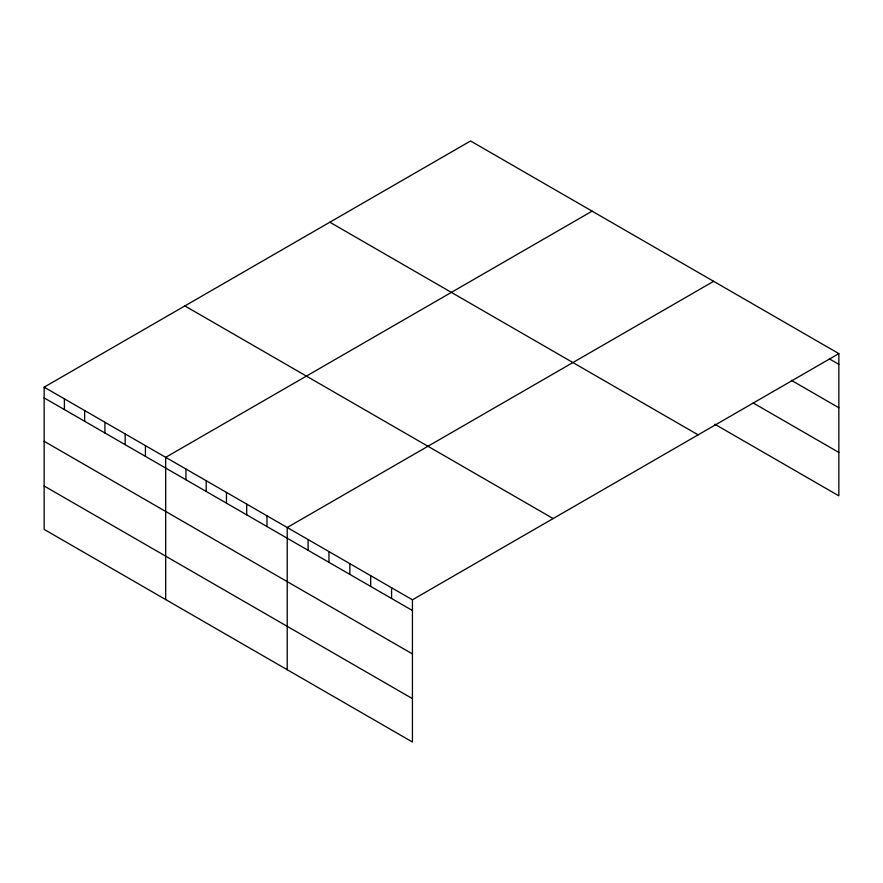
<?xml version="1.0" encoding="UTF-8"?>
<svg xmlns="http://www.w3.org/2000/svg" width="883" height="883" viewBox="0 0 883 883"><rect width="100%" height="100%" fill="white"/><g stroke="black" fill="none" stroke-linecap="round" stroke-linejoin="round"><path stroke-width="1.32" d="M838.85 353.608L412.438 599.8L412.438 742.018L44.15 529.392L44.15 387.162L470.562 140.982L838.85 353.608L838.85 495.838L714.788 424.204M592.096 211.147L165.684 457.339L165.684 599.557M713.63 281.324L287.218 527.504L287.218 669.722M829.579 358.984L838.85 364.337M791.311 380.286L838.85 407.736M753.056 402.902L838.85 452.438M329.845 222.218L698.133 434.855M184.867 305.926L553.155 518.553M44.15 387.162L412.438 599.8M44.15 397.891L412.438 610.528M44.15 441.29L412.438 653.917M44.15 485.992L412.438 698.63M391.566 587.747L391.566 598.475M370.705 575.705L370.705 586.422M349.834 563.652L349.834 574.38M328.962 551.599L328.962 562.328M308.09 539.557L308.09 550.275M266.964 515.804L266.964 526.533M246.71 504.116L246.71 514.844M226.456 492.416L226.456 503.144M206.203 480.727L206.203 491.445M185.938 469.028L185.938 479.756M145.43 445.639L145.43 456.368M125.176 433.95L125.176 444.668M104.922 422.251L104.922 432.979M84.658 410.562L84.658 421.279M64.404 398.862L64.404 409.591"/></g></svg>
